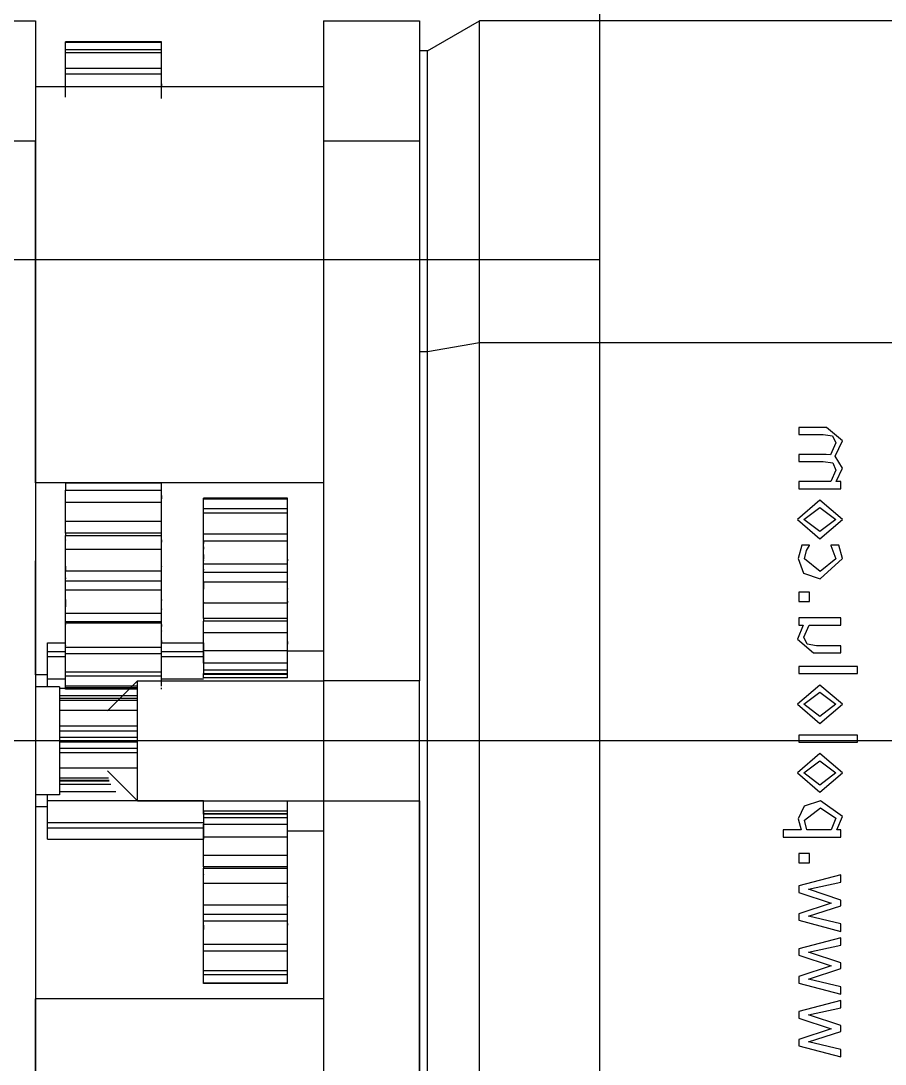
# Model space of a CAD drawing. Extents: x -38 to 38, y -21 to 21.
# Drawn here: x -19.82 to -12.62, y -2.7 to 6 of the extents above; entities that cross this region are included whole.
import ezdxf

# ---------------------------------------------------------------- set-up
doc = ezdxf.new("R2010")
doc.units = 0
doc.layers.get('0').update_dxf_attribs({"linetype": 'continuous'})

# ---------------------------------------------------------------- blocks, each defined once
blk = doc.blocks.new('MIRROR')
at = {"color": 0}
for p, q in [((-21.5, 4.01), (-15, 4.01)), ((-15, 4.01), (-15, -4.01))]:
    blk.add_line(p, q, dxfattribs=at)
blk.add_lwpolyline([(-15, 9.01), (-15, 7.5455), (-15, 4.01)], dxfattribs=at)
blk = doc.blocks.new('MIRROR001')
at = {"color": 0}
for p, q in [((-20.5, 6), (-19.7, 6)), ((-20.5, 6), (-19.7, 6)), ((-20.5, 6), (-19.7, 6)), ((-17.3, 6), (-16.5, 6)), ((-17.3, 6), (-16.5, 6)), ((-17.3, 6), (-16.5, 6)), ((-4, 6), (-16, 6)), ((-16.433, 5.75), (-16.5, 5.75)), ((-20.5, 5), (-19.7, 5)), ((-19.7, 5), (-19.7, -5)), ((-17.3, 5), (-17.3, 0.5)), ((-17.3, 5), (-16.5, 5)), ((-16.5, 5), (-16.5, 0.5)), ((-2.5, 3.3166), (-16, 3.3166)), ((-16, -3.3166), (-16, 3.3166)), ((-16.433, 3.2404), (-16.5, 3.2404)), ((-16.433, -3.2404), (-16.433, 3.2404)), ((-13.1109, 2.6118), (-13.3402, 2.6118)), ((-13.3402, 2.6118), (-13.3402, 2.5523)), ((-13.3402, 2.5523), (-13.1372, 2.5523)), ((-13.1119, 2.3857), (-13.3402, 2.3857)), ((-13.3402, 2.3857), (-13.3402, 2.3262)), ((-13.3402, 2.3262), (-13.1372, 2.3262)), ((-17.3, 2.15), (-19.7, 2.15)), ((-18.65, 1.9867), (-18.65, 2.0879)), ((-13.0739, 2.1596), (-13.3402, 2.1596)), ((-13.3402, 2.1596), (-13.3402, 2.1001)), ((-13.3402, 2.1001), (-12.9892, 2.1001)), ((-12.9892, 2.1596), (-13.0281, 2.1596)), ((-12.9892, 2.1001), (-12.9892, 2.1596)), ((-17.6, 1.8269), (-17.6, 1.8368)), ((-17.6, 1.7022), (-17.6, 1.8269)), ((-18.65, 1.5951), (-18.65, 1.7116)), ((-18.65, 1.6342), (-18.65, 1.6547)), ((-17.6, 1.6621), (-17.6, 1.7026)), ((-17.6, 1.5528), (-17.6, 1.7022)), ((-17.6, 1.6178), (-17.6, 1.6381)), ((-13.2509, 1.6301), (-13.3162, 1.6301)), ((-13.2509, 1.6271), (-13.2509, 1.6301)), ((-13.0065, 1.6301), (-13.0725, 1.6301)), ((-13.0725, 1.6301), (-13.0725, 1.6271)), ((-17.6, 1.5128), (-17.6, 1.5169)), ((-17.6, 1.4313), (-17.6, 1.4994)), ((-17.6, 1.3275), (-17.6, 1.4706)), ((-18.65, 1.2556), (-18.65, 1.3836)), ((-18.65, 1.2886), (-18.65, 1.3294)), ((-13.2509, 1.2375), (-13.3402, 1.2375)), ((-13.3402, 1.2375), (-13.3402, 1.1601)), ((-13.3402, 1.2375), (-13.3402, 1.1601)), ((-13.2509, 1.1601), (-13.2509, 1.2375)), ((-17.6, 1.164), (-17.6, 1.2073)), ((-17.6, 1.0188), (-17.6, 1.1466)), ((-13.3402, 1.1601), (-13.2509, 1.1601)), ((-13.3402, 1.1601), (-13.2509, 1.1601)), ((-18.65, 0.9799), (-18.65, 0.99)), ((-12.9892, 1.0233), (-13.3402, 1.0233)), ((-13.3402, 1.0233), (-13.3402, 0.9638)), ((-13.3402, 0.9638), (-13.3031, 0.9638)), ((-13.2554, 0.9638), (-12.9892, 0.9638)), ((-12.9892, 0.9638), (-12.9892, 1.0233)), ((-19.6, 0.8172), (-19.45, 0.8172)), ((-18.65, 0.8172), (-18.3, 0.8172)), ((-12.9892, 0.7913), (-13.1922, 0.7913)), ((-12.9892, 0.7318), (-12.9892, 0.7913)), ((-17.6, 0.6461), (-17.6, 0.7505)), ((-13.2184, 0.7318), (-12.9892, 0.7318)), ((-12.8523, 0.6187), (-13.3402, 0.6187)), ((-13.3402, 0.6187), (-13.3402, 0.5592)), ((-13.3402, 0.6187), (-13.3402, 0.5592)), ((-12.8523, 0.5592), (-12.8523, 0.6187)), ((-19.6, 0.55), (-19.7, 0.55)), ((-18.3, 0.5916), (-17.6, 0.5916)), ((-17.6, 0.5535), (-17.6, 0.5609)), ((-13.3402, 0.5592), (-12.8523, 0.5592)), ((-13.3402, 0.5592), (-12.8523, 0.5592)), ((-19.5, 0.45), (-19.7, 0.45)), ((-16.5, 0.5), (-17.3, 0.5)), ((-19.5, 0.3781), (-18.85, 0.3781)), ((-18.85, 0.3514), (-19.5, 0.3514)), ((-16.5, -0.433), (-16.5, 0.433)), ((-19.5, 0.0285), (-18.85, 0.0285)), ((-12.8523, 0.0476), (-13.3402, 0.0476)), ((-13.3402, 0.0476), (-13.3402, -0.0119)), ((-13.3402, 0.0476), (-13.3402, -0.0119)), ((-12.8523, -0.0119), (-12.8523, 0.0476)), ((-18.85, -0.0112), (-19.5, -0.0112)), ((-13.3402, -0.0119), (-12.8523, -0.0119)), ((-13.3402, -0.0119), (-12.8523, -0.0119)), ((-19.0863, -0.3315), (-19.5, -0.3315)), ((-19.5, -0.3345), (-19.0853, -0.3345)), ((-19.0718, -0.3653), (-19.5, -0.3653)), ((-19.5, -0.45), (-19.7, -0.45)), ((-18.85, -0.5), (-17.3, -0.5)), ((-17.3, -0.5), (-16.5, -0.5)), ((-17.3, -0.5), (-17.3, -5)), ((-16.5, -0.5), (-16.5, -5)), ((-16.5, -3.2404), (-16.5, -0.5)), ((-17.6, -0.6108), (-17.6, -0.608)), ((-18.3, -0.64), (-17.6, -0.64)), ((-17.6, -0.8026), (-17.6, -0.695)), ((-17.6, -0.75), (-17.3, -0.75)), ((-13.3215, -0.7437), (-13.4711, -0.7437)), ((-13.4711, -0.7437), (-13.4711, -0.8032)), ((-13.0712, -0.7437), (-13.2729, -0.7437)), ((-12.9892, -0.7437), (-13.0239, -0.7437)), ((-12.9892, -0.8032), (-12.9892, -0.7437)), ((-13.4711, -0.8032), (-12.9892, -0.8032)), ((-13.2509, -0.94), (-13.3402, -0.94)), ((-13.3402, -0.94), (-13.3402, -1.0173)), ((-13.3402, -0.94), (-13.3402, -1.0173)), ((-13.2509, -1.0173), (-13.2509, -0.94)), ((-13.3402, -1.0173), (-13.2509, -1.0173)), ((-13.3402, -1.0173), (-13.2509, -1.0173)), ((-17.6, -1.191), (-17.6, -1.061)), ((-17.6, -1.1633), (-17.6, -1.1261)), ((-12.9892, -1.1185), (-13.3402, -1.2094)), ((-12.9892, -1.1799), (-12.9892, -1.1185)), ((-13.3402, -1.2094), (-13.3402, -1.2638)), ((-13.3402, -1.2094), (-13.3402, -1.2638)), ((-13.261, -1.2382), (-12.9892, -1.1799)), ((-13.261, -1.2382), (-12.9892, -1.1799)), ((-13.3402, -1.2638), (-13.0696, -1.3535)), ((-13.3402, -1.2638), (-13.0696, -1.3535)), ((-12.9892, -1.3275), (-13.261, -1.2382)), ((-17.6, -1.5046), (-17.6, -1.3603)), ((-13.0696, -1.3535), (-13.3402, -1.4425)), ((-13.261, -1.4632), (-12.9892, -1.376)), ((-13.261, -1.4632), (-12.9892, -1.376)), ((-12.9892, -1.376), (-12.9892, -1.3275)), ((-17.6, -1.4834), (-17.6, -1.4016)), ((-13.3402, -1.4425), (-13.3402, -1.4966)), ((-13.3402, -1.4425), (-13.3402, -1.4966)), ((-12.9892, -1.527), (-13.261, -1.4632)), ((-13.3402, -1.4966), (-12.9892, -1.5885)), ((-13.3402, -1.4966), (-12.9892, -1.5885)), ((-12.9892, -1.5885), (-12.9892, -1.527)), ((-17.6, -1.7237), (-17.6, -1.5741)), ((-17.6, -1.6479), (-17.6, -1.6)), ((-12.9892, -1.642), (-13.3402, -1.7329)), ((-12.9892, -1.7035), (-12.9892, -1.642)), ((-17.6, -1.6891), (-17.6, -1.6734)), ((-17.6, -1.8344), (-17.6, -1.7237)), ((-13.3402, -1.7329), (-13.3402, -1.7873)), ((-13.3402, -1.7329), (-13.3402, -1.7873)), ((-13.261, -1.7618), (-12.9892, -1.7035)), ((-13.261, -1.7618), (-12.9892, -1.7035)), ((-13.3402, -1.7873), (-13.0696, -1.877)), ((-13.3402, -1.7873), (-13.0696, -1.877)), ((-12.9892, -1.8511), (-13.261, -1.7618)), ((-13.0696, -1.877), (-13.3402, -1.9661)), ((-13.261, -1.9867), (-12.9892, -1.8995)), ((-13.261, -1.9867), (-12.9892, -1.8995)), ((-12.9892, -1.8995), (-12.9892, -1.8511)), ((-13.3402, -1.9661), (-13.3402, -2.0202)), ((-13.3402, -1.9661), (-13.3402, -2.0202)), ((-12.9892, -2.0506), (-13.261, -1.9867)), ((-13.3402, -2.0202), (-12.9892, -2.112)), ((-13.3402, -2.0202), (-12.9892, -2.112)), ((-12.9892, -2.112), (-12.9892, -2.0506)), ((-12.9892, -2.1656), (-13.3402, -2.2565)), ((-12.9892, -2.227), (-12.9892, -2.1656)), ((-13.3402, -2.2565), (-13.3402, -2.3109)), ((-13.3402, -2.2565), (-13.3402, -2.3109)), ((-13.261, -2.2853), (-12.9892, -2.227)), ((-13.261, -2.2853), (-12.9892, -2.227)), ((-13.3402, -2.3109), (-13.0696, -2.4006)), ((-13.3402, -2.3109), (-13.0696, -2.4006)), ((-12.9892, -2.3746), (-13.261, -2.2853)), ((-13.0696, -2.4006), (-13.3402, -2.4896)), ((-13.261, -2.5103), (-12.9892, -2.4231)), ((-13.261, -2.5103), (-12.9892, -2.4231)), ((-12.9892, -2.4231), (-12.9892, -2.3746)), ((-13.3402, -2.4896), (-13.3402, -2.5437)), ((-13.3402, -2.4896), (-13.3402, -2.5437)), ((-12.9892, -2.5741), (-13.261, -2.5103)), ((-13.3402, -2.5437), (-12.9892, -2.6356)), ((-13.3402, -2.5437), (-12.9892, -2.6356)), ((-12.9892, -2.6356), (-12.9892, -2.5741))]:
    blk.add_line(p, q, dxfattribs=at)
for points in [[(-19.7, 6), (-19.7, 5)], [(-17.3, 6), (-17.3, 5)], [(-16.5, 6), (-16.5, 5)], [(-16.433, 5.75), (-16, 6)], [(-16, 3.3166), (-16, 6)], [(-19.45, 5.819), (-19.45, 5.8259)], [(-18.65, 5.8259), (-19.45, 5.8259)], [(-18.65, 5.819), (-18.65, 5.8259)], [(-19.45, 5.7595), (-19.45, 5.819)], [(-18.65, 5.819), (-19.45, 5.819)], [(-19.45, 5.7595), (-19.45, 5.814)], [(-19.45, 5.7324), (-19.45, 5.7595)], [(-18.65, 5.7595), (-19.45, 5.7595)], [(-18.65, 5.7595), (-18.65, 5.8191)], [(-18.65, 5.6335), (-18.65, 5.814)], [(-18.65, 5.7324), (-18.65, 5.7595)], [(-16.433, 3.2404), (-16.433, 5.75)], [(-19.45, 5.6335), (-19.45, 5.7324)], [(-19.45, 5.6236), (-19.45, 5.7324)], [(-19.45, 5.6036), (-19.45, 5.7324)], [(-18.65, 5.7324), (-19.45, 5.7324)], [(-18.65, 5.6036), (-18.65, 5.7324)], [(-18.65, 5.6236), (-18.65, 5.7324)], [(-18.65, 5.5845), (-18.65, 5.7176)], [(-19.45, 5.6036), (-19.45, 5.6335)], [(-19.45, 5.6036), (-19.45, 5.6236)], [(-19.45, 5.5571), (-19.45, 5.6036)], [(-18.65, 5.6036), (-19.45, 5.6036)], [(-18.65, 5.5571), (-18.65, 5.6036)], [(-19.45, 5.4751), (-19.45, 5.5571)], [(-19.45, 5.5082), (-19.45, 5.5571)], [(-19.45, 5.49), (-19.45, 5.5571)], [(-19.45, 5.5288), (-19.45, 5.5571)], [(-19.45, 5.3633), (-19.45, 5.5571)], [(-18.65, 5.5571), (-19.45, 5.5571)], [(-19.45, 5.3914), (-19.45, 5.5288)], [(-18.65, 5.3522), (-18.65, 5.5571)], [(-18.65, 5.4751), (-18.65, 5.5329)], [(-18.65, 5.4751), (-18.65, 5.5082)], [(-17.3, 5.45), (-19.7, 5.45)], [(-19.45, 5.4453), (-19.45, 5.4477)], [(-18.65, 5.4751), (-18.65, 5.4479)], [(-18.65, 5.4453), (-18.65, 5.4479)], [(-18.65, 5.3999), (-18.65, 5.4211)], [(-19.7, 2.15), (-19.7, 5)], [(-16, 3.3166), (-16.433, 3.2404)], [(-12.9773, 2.4992), (-13.1109, 2.6118)], [(-13.1372, 2.5523), (-13.0586, 2.5417)], [(-13.1372, 2.5523), (-13.0586, 2.5417)], [(-13.0586, 2.5417), (-13.0308, 2.4823)], [(-13.0586, 2.5417), (-13.0308, 2.4823)], [(-13.0308, 2.4823), (-13.0755, 2.3835)], [(-13.0363, 2.3709), (-12.9773, 2.4992)], [(-13.0363, 2.3709), (-12.9773, 2.4992)], [(-13.0755, 2.3835), (-13.1119, 2.3857)], [(-12.9773, 2.2731), (-13.0363, 2.3709)], [(-13.1372, 2.3262), (-13.0582, 2.3156)], [(-13.1372, 2.3262), (-13.0582, 2.3156)], [(-13.0582, 2.3156), (-13.0308, 2.2562)], [(-13.0582, 2.3156), (-13.0308, 2.2562)], [(-13.0281, 2.1596), (-12.9773, 2.2731)], [(-13.0281, 2.1596), (-12.9773, 2.2731)], [(-13.0308, 2.2562), (-13.0739, 2.1596)], [(-19.45, 2.15), (-19.45, 2.1489)], [(-19.45, 2.1489), (-19.45, 2.143)], [(-19.45, 2.1489), (-18.65, 2.1489)], [(-19.45, 2.143), (-19.45, 2.0879)], [(-19.45, 1.9867), (-19.45, 2.0879)], [(-19.45, 2.0879), (-18.65, 2.0879)], [(-18.65, 2.1488), (-18.65, 2.15)], [(-18.65, 2.0878), (-18.65, 2.149)], [(-18.65, 2.0442), (-18.65, 2.0444)], [(-18.65, 2.0444), (-18.65, 2.0157)], [(-18.3, 2.0138), (-18.3, 2.0223)], [(-17.6, 2.0223), (-18.3, 2.0223)], [(-18.3, 1.9328), (-18.3, 2.0138)], [(-17.6, 2.0138), (-18.3, 2.0138)], [(-18.3, 1.9328), (-18.3, 2.0034)], [(-17.6, 2.0138), (-17.6, 2.0223)], [(-17.6, 1.9328), (-17.6, 2.0138)], [(-17.6, 1.9328), (-17.6, 2.0034)], [(-13.1649, 2.0049), (-13.3521, 1.8445)], [(-12.9773, 1.8445), (-13.1649, 2.0049)], [(-19.45, 1.8262), (-19.45, 1.9867)], [(-18.65, 1.9867), (-19.45, 1.9867)], [(-18.65, 1.8262), (-18.65, 1.9867)], [(-18.3, 1.8977), (-18.3, 1.9328)], [(-17.6, 1.9328), (-18.3, 1.9328)], [(-17.6, 1.8977), (-17.6, 1.9328)], [(-13.2985, 1.8445), (-13.1649, 1.9454)], [(-13.2985, 1.8445), (-13.1649, 1.9454)], [(-13.1649, 1.9454), (-13.0308, 1.8445)], [(-13.1649, 1.9454), (-13.0308, 1.8445)], [(-19.45, 1.73), (-19.45, 1.8262)], [(-18.65, 1.8262), (-19.45, 1.8262)], [(-18.65, 1.73), (-18.65, 1.8262)], [(-18.3, 1.7219), (-18.3, 1.8977)], [(-17.6, 1.8977), (-18.3, 1.8977)], [(-18.3, 1.7312), (-18.3, 1.8671)], [(-17.6, 1.7219), (-17.6, 1.8977)], [(-17.6, 1.8269), (-17.6, 1.8977)], [(-17.6, 1.8368), (-17.6, 1.8977)], [(-17.6, 1.8368), (-17.6, 1.8671)], [(-13.3521, 1.8445), (-13.1649, 1.6837)], [(-13.3521, 1.8445), (-13.1649, 1.6837)], [(-13.1649, 1.7432), (-13.2985, 1.8445)], [(-13.1649, 1.6837), (-12.9773, 1.8445)], [(-13.0308, 1.8445), (-13.1649, 1.7432)], [(-13.1649, 1.6837), (-12.9773, 1.8445)], [(-18.65, 1.7922), (-18.65, 1.791)], [(-18.65, 1.7116), (-18.65, 1.7736)], [(-19.45, 1.73), (-19.45, 1.7116)], [(-18.65, 1.73), (-19.45, 1.73)], [(-19.45, 1.5951), (-19.45, 1.7116)], [(-19.45, 1.7116), (-18.65, 1.7116)], [(-19.45, 1.6749), (-19.45, 1.6727)], [(-18.65, 1.6727), (-18.65, 1.6747)], [(-18.65, 1.6747), (-18.65, 1.6548)], [(-18.3, 1.6623), (-18.3, 1.7219)], [(-17.6, 1.7219), (-18.3, 1.7219)], [(-18.3, 1.4706), (-18.3, 1.6623)], [(-18.3, 1.6623), (-18.3, 1.6435)], [(-17.6, 1.6623), (-18.3, 1.6623)], [(-18.3, 1.6381), (-18.3, 1.6621)], [(-17.6, 1.6623), (-17.6, 1.7219)], [(-17.6, 1.4706), (-17.6, 1.6623)], [(-19.45, 1.4138), (-19.45, 1.5951)], [(-18.65, 1.5951), (-19.45, 1.5951)], [(-18.65, 1.5911), (-18.65, 1.6342)], [(-18.65, 1.4138), (-18.65, 1.5951)], [(-18.3, 1.617), (-18.3, 1.598)], [(-18.3, 1.598), (-18.3, 1.5989)], [(-18.3, 1.5528), (-18.3, 1.598)], [(-13.3162, 1.6301), (-13.3461, 1.5196)], [(-13.2926, 1.5168), (-13.2764, 1.5855)], [(-13.2926, 1.5168), (-13.2764, 1.5855)], [(-13.2764, 1.5855), (-13.2509, 1.6271)], [(-13.2764, 1.5855), (-13.2509, 1.6271)], [(-13.0725, 1.6271), (-13.0308, 1.5168)], [(-13.0725, 1.6271), (-13.0308, 1.5168)], [(-12.9773, 1.5196), (-13.0065, 1.6301)], [(-19.7, 0.55), (-19.7, 1.5)], [(-18.3, 1.5528), (-18.3, 1.5128)], [(-18.3, 1.4992), (-18.3, 1.5128)], [(-18.3, 1.5025), (-18.3, 1.4992)], [(-17.6, 1.5128), (-17.6, 1.5528)], [(-17.6, 1.5169), (-17.6, 1.5528)], [(-17.6, 1.5127), (-17.6, 1.4994)], [(-17.6, 1.4994), (-17.6, 1.5025)], [(-13.3461, 1.5196), (-13.3009, 1.3977)], [(-13.3461, 1.5196), (-13.3009, 1.3977)], [(-13.1623, 1.41), (-13.2926, 1.5168)], [(-13.1623, 1.3505), (-12.9773, 1.5196)], [(-13.1623, 1.3505), (-12.9773, 1.5196)], [(-13.0308, 1.5168), (-13.1623, 1.41)], [(-19.45, 1.4513), (-19.45, 1.4558)], [(-19.45, 1.4558), (-19.45, 1.4513)], [(-19.45, 1.4513), (-19.45, 1.4442)], [(-19.45, 1.4442), (-19.45, 1.4395)], [(-19.45, 1.4395), (-19.45, 1.4138)], [(-19.45, 1.3294), (-19.45, 1.4138)], [(-18.65, 1.4138), (-19.45, 1.4138)], [(-18.65, 1.4441), (-18.65, 1.4557)], [(-18.65, 1.4557), (-18.65, 1.4513)], [(-18.65, 1.3836), (-18.65, 1.4444)], [(-18.65, 1.3294), (-18.65, 1.4138)], [(-18.3, 1.4027), (-18.3, 1.4706)], [(-17.6, 1.4706), (-18.3, 1.4706)], [(-18.3, 1.4313), (-18.3, 1.4209)], [(-18.3, 1.4209), (-18.3, 1.4263)], [(-18.3, 1.3225), (-18.3, 1.4027)], [(-17.6, 1.4027), (-18.3, 1.4027)], [(-17.6, 1.3225), (-17.6, 1.4027)], [(-13.3009, 1.3977), (-13.1623, 1.3505)], [(-13.3009, 1.3977), (-13.1623, 1.3505)], [(-19.45, 1.3569), (-19.45, 1.3507)], [(-19.45, 1.2556), (-19.45, 1.3294)], [(-18.65, 1.3294), (-19.45, 1.3294)], [(-18.65, 1.355), (-18.65, 1.3566)], [(-18.65, 1.3507), (-18.65, 1.351)], [(-18.3, 1.1466), (-18.3, 1.3225)], [(-17.6, 1.3225), (-18.3, 1.3225)], [(-18.3, 1.3174), (-18.3, 1.2723)], [(-17.6, 1.1466), (-17.6, 1.3225)], [(-17.6, 1.2723), (-17.6, 1.3225)], [(-19.45, 1.0597), (-19.45, 1.2556)], [(-18.65, 1.2556), (-19.45, 1.2556)], [(-18.65, 1.2094), (-18.65, 1.2887)], [(-18.65, 1.0597), (-18.65, 1.2556)], [(-18.3, 1.2723), (-18.3, 1.266)], [(-18.3, 1.2625), (-18.3, 1.2684)], [(-18.3, 1.2668), (-18.3, 1.2625)], [(-17.6, 1.2629), (-17.6, 1.2723)], [(-17.6, 1.2684), (-17.6, 1.2629)], [(-17.6, 1.2073), (-17.6, 1.2585)], [(-19.45, 1.1687), (-19.45, 1.1782)], [(-19.45, 1.1782), (-19.45, 1.1723)], [(-19.45, 1.1723), (-19.45, 1.1704)], [(-19.45, 1.1687), (-19.45, 1.1685)], [(-19.45, 1.1685), (-19.45, 1.115)], [(-18.65, 1.1721), (-18.65, 1.1781)], [(-18.65, 1.1781), (-18.65, 1.1687)], [(-18.65, 1.115), (-18.65, 1.1687)], [(-18.3, 1.1511), (-18.3, 1.164)], [(-18.3, 1.1548), (-18.3, 1.1511)], [(-18.3, 1.0189), (-18.3, 1.1466)], [(-17.6, 1.1466), (-18.3, 1.1466)], [(-17.6, 1.164), (-17.6, 1.1514)], [(-17.6, 1.1514), (-17.6, 1.1548)], [(-19.45, 1.0597), (-19.45, 1.115)], [(-19.45, 0.99), (-19.45, 1.0597)], [(-18.65, 1.0597), (-19.45, 1.0597)], [(-18.65, 1.0947), (-18.65, 1.1008)], [(-18.65, 1.1008), (-18.65, 1.0941)], [(-18.65, 1.0893), (-18.65, 1.0939)], [(-18.65, 0.99), (-18.65, 1.0597)], [(-19.45, 0.9799), (-19.45, 0.99)], [(-18.65, 0.99), (-19.45, 0.99)], [(-19.45, 0.776), (-19.45, 0.9799)], [(-18.65, 0.9799), (-19.45, 0.9799)], [(-19.45, 0.9687), (-19.45, 0.967)], [(-19.45, 0.9529), (-19.45, 0.9589)], [(-18.65, 0.969), (-18.65, 0.99)], [(-18.65, 0.776), (-18.65, 0.9799)], [(-18.65, 0.9668), (-18.65, 0.969)], [(-18.65, 0.969), (-18.65, 0.9529)], [(-18.3, 1.0189), (-18.3, 0.9954)], [(-17.6, 1.0189), (-18.3, 1.0189)], [(-18.3, 0.8996), (-18.3, 0.9954)], [(-17.6, 0.9954), (-18.3, 0.9954)], [(-17.6, 0.9954), (-17.6, 1.0189)], [(-17.6, 0.8996), (-17.6, 0.9954)], [(-17.6, 0.9433), (-17.6, 0.9622)], [(-13.3031, 0.9638), (-13.3521, 0.8475)], [(-13.2985, 0.8645), (-13.2554, 0.9638)], [(-13.2985, 0.8645), (-13.2554, 0.9638)], [(-19.45, 0.7774), (-19.45, 0.915)], [(-18.65, 0.915), (-18.65, 0.9529)], [(-18.65, 0.916), (-18.65, 0.9529)], [(-18.65, 0.8973), (-18.65, 0.916)], [(-18.65, 0.916), (-18.65, 0.9134)], [(-18.65, 0.8931), (-18.65, 0.8973)], [(-18.3, 0.7505), (-18.3, 0.8996)], [(-17.6, 0.8996), (-18.3, 0.8996)], [(-17.6, 0.9443), (-17.6, 0.9433)], [(-17.6, 0.7505), (-17.6, 0.8996)], [(-19.6, 0.6649), (-19.6, 0.8171)], [(-19.45, 0.8085), (-19.45, 0.8078)], [(-19.45, 0.7931), (-19.45, 0.7903)], [(-19.45, 0.776), (-19.45, 0.7903)], [(-18.65, 0.8353), (-18.65, 0.8355)], [(-18.65, 0.8351), (-18.65, 0.8353)], [(-18.65, 0.8353), (-18.65, 0.8111)], [(-18.65, 0.7903), (-18.65, 0.8111)], [(-18.65, 0.7813), (-18.65, 0.8085)], [(-18.65, 0.8085), (-18.65, 0.8081)], [(-18.3, 0.8172), (-18.3, 0.8286)], [(-18.3, 0.8172), (-18.3, 0.7483)], [(-17.6, 0.8286), (-17.6, 0.8055)], [(-17.6, 0.8055), (-17.6, 0.8058)], [(-13.3521, 0.8475), (-13.2184, 0.7318)], [(-13.3521, 0.8475), (-13.2184, 0.7318)], [(-13.2718, 0.8043), (-13.2985, 0.8645)], [(-13.1922, 0.7913), (-13.2718, 0.8043)], [(-19.6, 0.6987), (-19.6, 0.7408)], [(-19.45, 0.7408), (-19.6, 0.7408)], [(-19.6, 0.5134), (-19.6, 0.6987)], [(-19.45, 0.6987), (-19.6, 0.6987)], [(-19.45, 0.776), (-19.45, 0.7774)], [(-19.45, 0.7235), (-19.45, 0.776)], [(-18.65, 0.776), (-19.45, 0.776)], [(-19.45, 0.5725), (-19.45, 0.7235)], [(-19.45, 0.6549), (-19.45, 0.7235)], [(-19.45, 0.6166), (-19.45, 0.7235)], [(-18.65, 0.7235), (-19.45, 0.7235)], [(-18.65, 0.7452), (-18.65, 0.7819)], [(-18.65, 0.776), (-18.65, 0.7813)], [(-18.65, 0.776), (-18.65, 0.7774)], [(-18.65, 0.7235), (-18.65, 0.776)], [(-18.3, 0.7408), (-18.65, 0.7408)], [(-18.65, 0.5725), (-18.65, 0.7235)], [(-18.3, 0.6987), (-18.65, 0.6986)], [(-18.3, 0.6461), (-18.3, 0.7505)], [(-17.6, 0.7505), (-18.3, 0.7505)], [(-18.3, 0.7408), (-18.3, 0.6987)], [(-18.3, 0.6987), (-18.3, 0.6461)], [(-17.6, 0.75), (-17.3, 0.75)], [(-19.45, 0.5725), (-19.45, 0.6549)], [(-19.45, 0.5725), (-19.45, 0.6166)], [(-18.65, 0.5725), (-18.65, 0.6639)], [(-18.65, 0.5725), (-18.65, 0.6549)], [(-18.65, 0.5725), (-18.65, 0.6166)], [(-18.3, 0.6461), (-18.3, 0.5916)], [(-17.6, 0.6461), (-18.3, 0.6461)], [(-17.6, 0.5916), (-17.6, 0.6462)], [(-19.7, 0.55), (-19.7, 0.45)], [(-19.6, 0.55), (-19.6, 0.5533)], [(-19.45, 0.5388), (-19.45, 0.5725)], [(-18.65, 0.5725), (-19.45, 0.5725)], [(-19.45, 0.456), (-19.45, 0.5388)], [(-19.45, 0.456), (-19.45, 0.5388)], [(-18.65, 0.5388), (-19.45, 0.5388)], [(-18.65, 0.5388), (-18.65, 0.5725)], [(-18.65, 0.4968), (-18.65, 0.5388)], [(-18.65, 0.456), (-18.65, 0.5388)], [(-18.65, 0.456), (-18.65, 0.5388)], [(-18.3, 0.5916), (-18.3, 0.5609)], [(-18.3, 0.5609), (-18.3, 0.5535)], [(-18.3, 0.5535), (-18.3, 0.5609)], [(-18.3, 0.5609), (-17.6, 0.5609)], [(-18.3, 0.5256), (-18.3, 0.5535)], [(-17.6, 0.5535), (-18.3, 0.5535)], [(-17.6, 0.5256), (-18.3, 0.5256)], [(-17.6, 0.5609), (-17.6, 0.5916)], [(-17.6, 0.5256), (-17.6, 0.5535)], [(-19.6, 0.45), (-19.6, 0.5134)], [(-19.45, 0.5134), (-19.6, 0.5134)], [(-19.5, 0.45), (-19.5, 0)], [(-19.45, 0.4424), (-19.45, 0.456)], [(-18.85, 0.456), (-19.45, 0.456)], [(-19.45, 0.4305), (-19.45, 0.4424)], [(-18.85, 0.4424), (-19.45, 0.4424)], [(-18.85, 0.5), (-19.1, 0.25)], [(-18.85, 0.5), (-17.3, 0.5)], [(-18.85, -0.5), (-18.85, 0.5)], [(-18.3, 0.5134), (-18.65, 0.5134)], [(-18.65, 0.4305), (-18.65, 0.4424)], [(-17.3, 0.5), (-17.3, -0.5)], [(-16.5, 0.433), (-16.5, 0.5)], [(-13.1649, 0.4641), (-13.3521, 0.3036)], [(-12.9773, 0.3036), (-13.1649, 0.4641)], [(-19.45, 0.4347), (-19.5, 0.4347)], [(-18.85, 0.4305), (-19.45, 0.4305)], [(-13.2985, 0.3036), (-13.1649, 0.4046)], [(-13.2985, 0.3036), (-13.1649, 0.4046)], [(-13.1649, 0.4046), (-13.0308, 0.3036)], [(-13.1649, 0.4046), (-13.0308, 0.3036)], [(-18.85, 0.3342), (-19.5, 0.3342)], [(-13.3521, 0.3036), (-13.1649, 0.1428)], [(-13.3521, 0.3036), (-13.1649, 0.1428)], [(-13.1649, 0.2023), (-13.2985, 0.3036)], [(-13.1649, 0.1428), (-12.9773, 0.3036)], [(-13.0308, 0.3036), (-13.1649, 0.2023)], [(-13.1649, 0.1428), (-12.9773, 0.3036)], [(-18.85, 0.2532), (-19.5, 0.2533)], [(-19.1, 0.25), (-19.1, 0.25)], [(-18.85, 0.1218), (-19.5, 0.1218)], [(-18.85, 0.0791), (-19.5, 0.0791)], [(-19.5, 0), (-19.7, 0)], [(-19.5, 0), (-19.5, -0.45)], [(-19.5, -0.061), (-18.85, -0.061)], [(-18.85, -0.1014), (-19.5, -0.1014)], [(-13.1649, -0.1071), (-13.3521, -0.2675)], [(-13.2985, -0.2675), (-13.1649, -0.1666)], [(-13.2985, -0.2675), (-13.1649, -0.1666)], [(-12.9773, -0.2675), (-13.1649, -0.1071)], [(-13.1649, -0.1666), (-13.0308, -0.2675)], [(-13.1649, -0.1666), (-13.0308, -0.2675)], [(-18.85, -0.2288), (-19.5, -0.2288)], [(-18.85, -0.5), (-19.1, -0.25)], [(-19.0925, -0.3107), (-19.5, -0.3106)], [(-13.3521, -0.2675), (-13.1649, -0.4284)], [(-13.3521, -0.2675), (-13.1649, -0.4284)], [(-13.1649, -0.3689), (-13.2985, -0.2675)], [(-13.1649, -0.4284), (-12.9773, -0.2675)], [(-13.0308, -0.2675), (-13.1649, -0.3689)], [(-13.1649, -0.4284), (-12.9773, -0.2675)], [(-19.5, -0.4222), (-19.0312, -0.4222)], [(-16.5, -0.5), (-16.5, -0.433)], [(-19.7, -0.45), (-19.7, -0.55)], [(-19.6, -0.5001), (-19.6, -0.45)], [(-19.6, -0.6847), (-19.6, -0.5001)], [(-18.3, -0.5001), (-19.6, -0.5001)], [(-18.3, -0.5862), (-18.3, -0.5)], [(-17.6, -0.75), (-17.6, -0.5)], [(-17.6, -0.5862), (-17.6, -0.5)], [(-13.1588, -0.4997), (-13.2972, -0.5455)], [(-12.9773, -0.6307), (-13.1588, -0.4997)], [(-19.6, -0.55), (-19.7, -0.55)], [(-19.6, -0.5397), (-19.6, -0.5409)], [(-19.6, -0.572), (-19.6, -0.55)], [(-19.6, -0.6647), (-19.6, -0.5859)], [(-18.3, -0.5862), (-18.3, -0.592)], [(-18.3, -0.608), (-18.3, -0.5862)], [(-17.6, -0.5862), (-18.3, -0.5862)], [(-18.3, -0.592), (-18.3, -0.6847)], [(-18.3, -0.608), (-18.3, -0.6108)], [(-18.3, -0.6108), (-18.3, -0.608)], [(-17.6, -0.608), (-18.3, -0.608)], [(-17.6, -0.608), (-17.6, -0.5862)], [(-13.2972, -0.5455), (-13.3461, -0.6514)], [(-13.2926, -0.6614), (-13.1588, -0.5592)], [(-13.2926, -0.6614), (-13.1588, -0.5592)], [(-13.1588, -0.5592), (-13.0308, -0.6455)], [(-13.1588, -0.5592), (-13.0308, -0.6455)], [(-19.6, -0.7292), (-19.6, -0.6847)], [(-18.3, -0.6847), (-19.6, -0.6847)], [(-18.3, -0.6108), (-18.3, -0.64)], [(-17.6, -0.6108), (-18.3, -0.6108)], [(-18.3, -0.64), (-18.3, -0.695)], [(-18.3, -0.6847), (-18.3, -0.7292)], [(-18.3, -0.695), (-18.3, -0.7495)], [(-18.3, -0.8026), (-18.3, -0.695)], [(-18.3, -0.695), (-17.6, -0.695)], [(-17.6, -0.64), (-17.6, -0.6108)], [(-17.6, -0.695), (-17.6, -0.64)], [(-13.3461, -0.6514), (-13.3215, -0.7437)], [(-13.3461, -0.6514), (-13.3215, -0.7437)], [(-13.2729, -0.7437), (-13.2926, -0.6614)], [(-13.0308, -0.6455), (-13.0712, -0.7437)], [(-13.0239, -0.7437), (-12.9773, -0.6307)], [(-13.0239, -0.7437), (-12.9773, -0.6307)], [(-19.6, -0.8203), (-19.6, -0.7292)], [(-18.3, -0.7292), (-19.6, -0.7292)], [(-18.3, -0.7495), (-18.3, -0.8203)], [(-18.3, -0.7831), (-18.3, -0.7585)], [(-18.3, -0.7731), (-18.3, -0.7721)], [(-19.6, -0.8203), (-18.3, -0.8203)], [(-18.3, -0.9555), (-18.3, -0.8026)], [(-17.6, -0.8026), (-18.3, -0.8026)], [(-17.6, -0.9555), (-17.6, -0.8026)], [(-18.3, -1.0498), (-18.3, -0.9555)], [(-17.6, -0.9555), (-18.3, -0.9555)], [(-17.6, -1.0498), (-17.6, -0.9555)], [(-18.3, -0.9881), (-18.3, -0.9866)], [(-17.6, -1.0043), (-17.6, -0.9867)], [(-17.6, -0.9867), (-17.6, -0.9881)], [(-18.3, -1.0498), (-18.3, -1.061)], [(-17.6, -1.0498), (-18.3, -1.0498)], [(-18.3, -1.1911), (-18.3, -1.061)], [(-18.3, -1.061), (-17.6, -1.061)], [(-18.3, -1.1261), (-18.3, -1.1121)], [(-18.3, -1.1121), (-18.3, -1.1151)], [(-17.6, -1.061), (-17.6, -1.0498)], [(-18.3, -1.2086), (-18.3, -1.1633)], [(-18.3, -1.3695), (-18.3, -1.1911)], [(-17.6, -1.1911), (-18.3, -1.1911)], [(-17.6, -1.2086), (-17.6, -1.1911)], [(-17.6, -1.3695), (-17.6, -1.1911)], [(-18.3, -1.3033), (-18.3, -1.2967)], [(-17.6, -1.3054), (-17.6, -1.297)], [(-17.6, -1.297), (-17.6, -1.3033)], [(-18.3, -1.4474), (-18.3, -1.3695)], [(-17.6, -1.3695), (-18.3, -1.3695)], [(-17.6, -1.3603), (-17.6, -1.3054)], [(-17.6, -1.4474), (-17.6, -1.3695)], [(-18.3, -1.3984), (-18.3, -1.3922)], [(-18.3, -1.5046), (-18.3, -1.4474)], [(-17.6, -1.4474), (-18.3, -1.4474)], [(-18.3, -1.5221), (-18.3, -1.4834)], [(-18.3, -1.6975), (-18.3, -1.5046)], [(-17.6, -1.5046), (-18.3, -1.5046)], [(-18.3, -1.5243), (-18.3, -1.5219)], [(-18.3, -1.5219), (-18.3, -1.5226)], [(-18.3, -1.5747), (-18.3, -1.5246)], [(-18.3, -1.5366), (-18.3, -1.5741)], [(-17.6, -1.5221), (-17.6, -1.5046)], [(-17.6, -1.6975), (-17.6, -1.5046)], [(-17.6, -1.5246), (-17.6, -1.5221)], [(-17.6, -1.5221), (-17.6, -1.5366)], [(-17.6, -1.5741), (-17.6, -1.5366)], [(-17.6, -1.5741), (-17.6, -1.5366)], [(-18.3, -1.5828), (-18.3, -1.5816)], [(-18.3, -1.7542), (-18.3, -1.6975)], [(-17.6, -1.6975), (-18.3, -1.6975)], [(-17.6, -1.7542), (-17.6, -1.6975)], [(-18.3, -1.9187), (-18.3, -1.7542)], [(-18.3, -1.8419), (-18.3, -1.7542)], [(-17.6, -1.7542), (-18.3, -1.7542)], [(-17.6, -1.9187), (-17.6, -1.7542)], [(-17.6, -1.8419), (-17.6, -1.8344)], [(-17.6, -1.9187), (-17.6, -1.8344)], [(-17.6, -1.9187), (-17.6, -1.8344)], [(-18.3, -1.9507), (-18.3, -1.9187)], [(-18.3, -1.9933), (-18.3, -1.9187)], [(-17.6, -1.9187), (-18.3, -1.9187)], [(-18.3, -2.0195), (-18.3, -1.9507)], [(-17.6, -1.9507), (-18.3, -1.9507)], [(-17.6, -1.9507), (-17.6, -1.9187)], [(-17.6, -1.9933), (-17.6, -1.9507)], [(-17.6, -2.0195), (-17.6, -1.9507)], [(-18.3, -2.0246), (-18.3, -2.0195)], [(-17.6, -2.0195), (-18.3, -2.0195)], [(-17.6, -2.0246), (-18.3, -2.0246)], [(-17.6, -2.0246), (-17.6, -2.0195)], [(-17.3, -2.15), (-19.7, -2.15)], [(-19.7, -5), (-19.7, -2.15)]]:
    blk.add_lwpolyline(points, dxfattribs=at)

msp = doc.modelspace()

# ---------------------------------------------------------------- linework, layer by layer
at = {"color": 0}
msp.add_lwpolyline([(0, 0), (-38, 0)], dxfattribs=at)

# ---------------------------------------------------------------- block references
for name in ['MIRROR', 'MIRROR001']:
    msp.add_blockref(name, (0, 0), dxfattribs=at)

doc.saveas('drawing.dxf')
